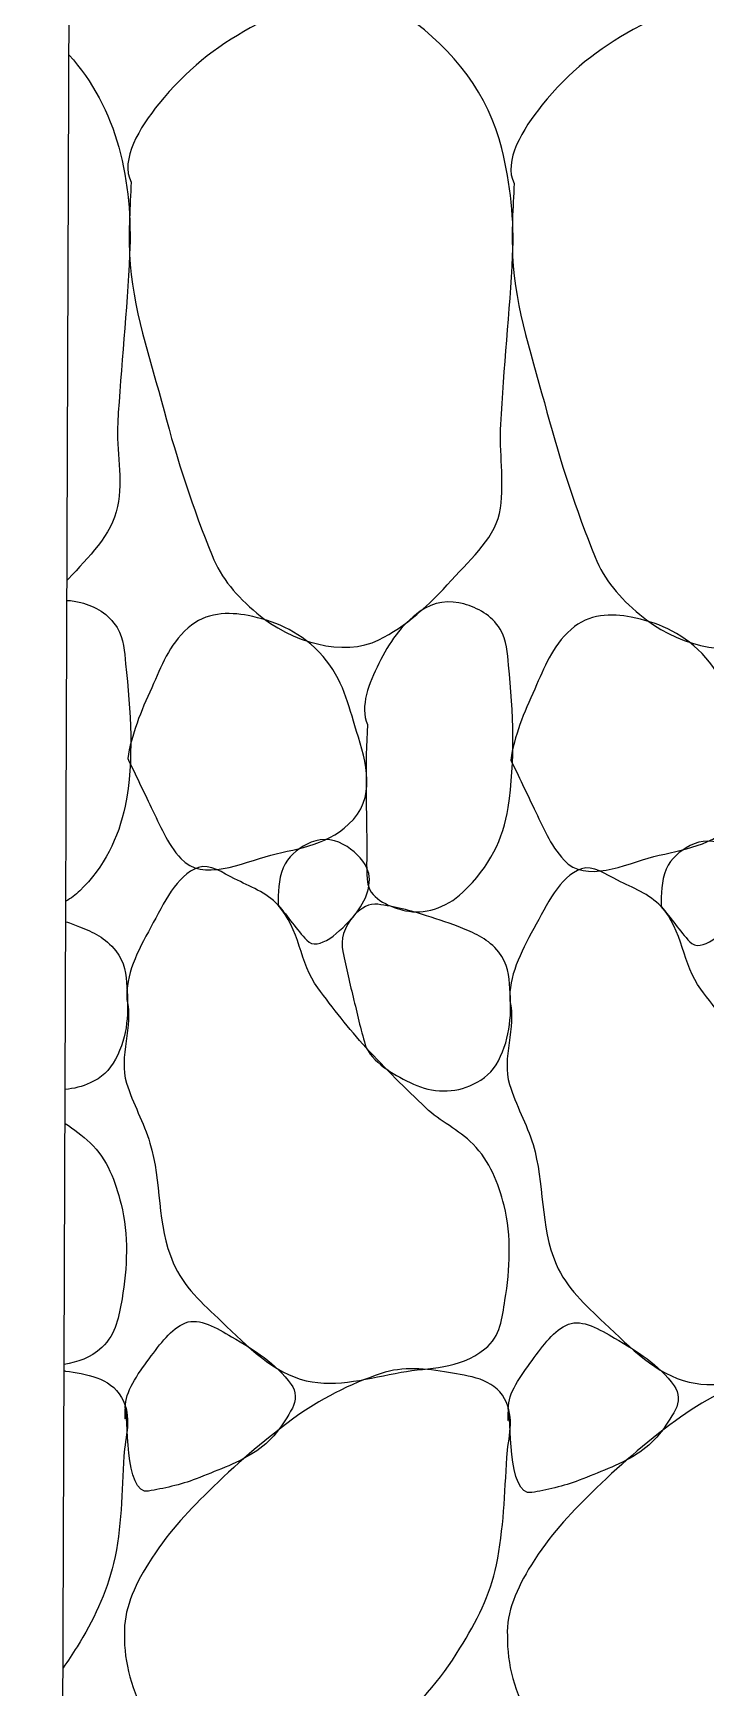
# Model space of a CAD drawing. Header units: feet. Extents: x -406 to 2003, y 7035 to 10885.
# Drawn here: x 632.75 to 638.86, y 8362.34 to 8377.38 of the extents above; entities that cross this region are included whole.
import ezdxf

# ---------------------------------------------------------------- set-up
doc = ezdxf.new("R2010")
doc.units = ezdxf.units.FT
doc.header["$LTSCALE"] = 40
doc.header["$MEASUREMENT"] = 0
doc.layers.add('1', color=7, linetype='Continuous')

msp = doc.modelspace()

# ---------------------------------------------------------------- linework, layer by layer
at = {"layer": '1', "color": 4, "linetype": 'Continuous'}
msp.add_line((632.749, 8290.171, -4.663), (633.264, 8427.195, -4.663), dxfattribs=at)
for points, knots in [([(633.64, 8376.021, -4.663), (633.537, 8376.226, -4.663), (633.718, 8376.518, -4.663), (633.892, 8376.734, -4.663), (634.141, 8377.042, -4.663), (634.403, 8377.246, -4.663), (634.723, 8377.423, -4.663), (635.147, 8377.658, -4.663), (635.74, 8377.805, -4.663), (636.152, 8377.52, -4.663), (636.574, 8377.227, -4.663), (636.891, 8376.813, -4.663), (637.009, 8376.326, -4.663), (637.088, 8376.001, -4.663), (637.124, 8375.676, -4.663), (637.108, 8375.35, -4.663), (637.082, 8374.84, -4.663), (637.028, 8374.33, -4.663), (637, 8373.82, -4.663), (636.986, 8373.567, -4.663), (637.032, 8373.312, -4.663), (636.997, 8373.06, -4.663), (636.961, 8372.796, -4.663), (636.741, 8372.614, -4.663), (636.552, 8372.404, -4.663), (636.349, 8372.177, -4.663), (636.134, 8371.982, -4.663), (635.893, 8371.862, -4.663), (635.571, 8371.702, -4.663), (635.095, 8371.84, -4.663), (634.782, 8372.104, -4.663), (634.6, 8372.258, -4.663), (634.46, 8372.419, -4.663), (634.376, 8372.627, -4.663), (634.2, 8373.063, -4.663), (634.058, 8373.494, -4.663), (633.939, 8373.944, -4.663), (633.813, 8374.416, -4.663), (633.65, 8374.88, -4.663), (633.626, 8375.363, -4.663), (633.616, 8375.582, -4.663), (633.63, 8375.802, -4.663), (633.64, 8376.021, -4.663)], [0, 0, 0, 0, 0.050597, 0.050597, 0.050597, 0.122728, 0.122728, 0.122728, 0.218507, 0.218507, 0.218507, 0.316787, 0.316787, 0.316787, 0.38235, 0.38235, 0.38235, 0.484937, 0.484937, 0.484937, 0.535738, 0.535738, 0.535738, 0.588733, 0.588733, 0.588733, 0.645816, 0.645816, 0.645816, 0.721809, 0.721809, 0.721809, 0.766098, 0.766098, 0.766098, 0.85889, 0.85889, 0.85889, 0.956017, 0.956017, 0.956017, 1, 1, 1, 1]), ([(637.121, 8376.008, -4.663), (637.019, 8376.213, -4.663), (637.2, 8376.505, -4.663), (637.374, 8376.721, -4.663), (637.622, 8377.029, -4.663), (637.885, 8377.233, -4.663), (638.204, 8377.41, -4.663), (638.628, 8377.645, -4.663), (639.221, 8377.792, -4.663), (639.633, 8377.507, -4.663), (640.056, 8377.214, -4.663), (640.372, 8376.8, -4.663), (640.491, 8376.313, -4.663), (640.57, 8375.987, -4.663), (640.605, 8375.663, -4.663), (640.589, 8375.337, -4.663), (640.564, 8374.827, -4.663), (640.509, 8374.317, -4.663), (640.481, 8373.806, -4.663), (640.467, 8373.554, -4.663), (640.513, 8373.299, -4.663), (640.478, 8373.047, -4.663), (640.442, 8372.783, -4.663), (640.223, 8372.601, -4.663), (640.034, 8372.391, -4.663), (639.83, 8372.164, -4.663), (639.615, 8371.969, -4.663), (639.374, 8371.849, -4.663), (639.052, 8371.689, -4.663), (638.577, 8371.826, -4.663), (638.263, 8372.091, -4.663), (638.081, 8372.245, -4.663), (637.941, 8372.406, -4.663), (637.857, 8372.614, -4.663), (637.682, 8373.05, -4.663), (637.54, 8373.481, -4.663), (637.42, 8373.931, -4.663), (637.294, 8374.403, -4.663), (637.131, 8374.866, -4.663), (637.108, 8375.35, -4.663), (637.097, 8375.569, -4.663), (637.111, 8375.789, -4.663), (637.121, 8376.008, -4.663)], [0, 0, 0, 0, 0.050597, 0.050597, 0.050597, 0.122728, 0.122728, 0.122728, 0.218507, 0.218507, 0.218507, 0.316787, 0.316787, 0.316787, 0.38235, 0.38235, 0.38235, 0.484937, 0.484937, 0.484937, 0.535738, 0.535738, 0.535738, 0.588733, 0.588733, 0.588733, 0.645816, 0.645816, 0.645816, 0.721809, 0.721809, 0.721809, 0.766098, 0.766098, 0.766098, 0.85889, 0.85889, 0.85889, 0.956017, 0.956017, 0.956017, 1, 1, 1, 1]), ([(633.076, 8377.177, -4.663), (633.289, 8376.94, -4.663), (633.441, 8376.654, -4.663), (633.528, 8376.339, -4.663), (633.617, 8376.014, -4.663), (633.641, 8375.689, -4.663), (633.626, 8375.363, -4.663), (633.604, 8374.853, -4.663), (633.546, 8374.343, -4.663), (633.518, 8373.833, -4.663), (633.505, 8373.58, -4.663), (633.568, 8373.325, -4.663), (633.516, 8373.073, -4.663), (633.461, 8372.81, -4.663), (633.249, 8372.612, -4.663), (633.071, 8372.417, -4.663), (633.067, 8372.412, -4.663), (633.062, 8372.408, -4.663), (633.058, 8372.403, -4.663)], [0, 0, 0, 0, 0.189013, 0.189013, 0.189013, 0.383637, 0.383637, 0.383637, 0.688167, 0.688167, 0.688167, 0.838969, 0.838969, 0.838969, 0.996282, 0.996282, 0.996282, 1, 1, 1, 1]), ([(633.058, 8372.22, -4.663), (633.1, 8372.219, -4.663), (633.142, 8372.212, -4.663), (633.183, 8372.201, -4.663), (633.315, 8372.167, -4.663), (633.435, 8372.099, -4.663), (633.512, 8371.973, -4.663), (633.576, 8371.866, -4.663), (633.578, 8371.756, -4.663), (633.59, 8371.644, -4.663), (633.633, 8371.215, -4.663), (633.671, 8370.777, -4.663), (633.585, 8370.351, -4.663), (633.527, 8370.063, -4.663), (633.393, 8369.795, -4.663), (633.174, 8369.581, -4.663), (633.134, 8369.543, -4.663), (633.093, 8369.513, -4.663), (633.047, 8369.486, -4.663)], [0, 0, 0, 0, 0.039924, 0.039924, 0.039924, 0.165192, 0.165192, 0.165192, 0.271276, 0.271276, 0.271276, 0.676654, 0.676654, 0.676654, 0.950254, 0.950254, 0.950254, 1, 1, 1, 1]), ([(635.788, 8371.091, -4.663), (635.716, 8371.259, -4.663), (635.803, 8371.468, -4.663), (635.892, 8371.646, -4.663), (635.987, 8371.838, -4.663), (636.088, 8371.99, -4.663), (636.268, 8372.121, -4.663), (636.387, 8372.209, -4.663), (636.541, 8372.225, -4.663), (636.665, 8372.188, -4.663), (636.788, 8372.151, -4.663), (636.916, 8372.088, -4.663), (636.993, 8371.96, -4.663), (637.058, 8371.852, -4.663), (637.06, 8371.743, -4.663), (637.071, 8371.631, -4.663), (637.114, 8371.202, -4.663), (637.134, 8370.766, -4.663), (637.066, 8370.338, -4.663), (637.021, 8370.049, -4.663), (636.902, 8369.805, -4.663), (636.655, 8369.568, -4.663), (636.5, 8369.419, -4.663), (636.297, 8369.364, -4.663), (636.133, 8369.4, -4.663), (636.008, 8369.428, -4.663), (635.818, 8369.501, -4.663), (635.793, 8369.64, -4.663), (635.772, 8369.761, -4.663), (635.785, 8369.882, -4.663), (635.783, 8370.003, -4.663), (635.778, 8370.365, -4.663), (635.767, 8370.729, -4.663), (635.788, 8371.091, -4.663)], [0, 0, 0, 0, 0.081972, 0.081972, 0.081972, 0.169857, 0.169857, 0.169857, 0.228285, 0.228285, 0.228285, 0.286248, 0.286248, 0.286248, 0.335334, 0.335334, 0.335334, 0.522907, 0.522907, 0.522907, 0.649504, 0.649504, 0.649504, 0.729114, 0.729114, 0.729114, 0.789367, 0.789367, 0.789367, 0.842044, 0.842044, 0.842044, 1, 1, 1, 1]), ([(633.609, 8370.782, -4.663), (633.641, 8370.999, -4.663), (633.73, 8371.213, -4.663), (633.827, 8371.427, -4.663), (633.918, 8371.627, -4.663), (633.979, 8371.807, -4.663), (634.158, 8371.97, -4.663), (634.314, 8372.114, -4.663), (634.53, 8372.117, -4.663), (634.703, 8372.082, -4.663), (634.928, 8372.036, -4.663), (635.151, 8371.954, -4.663), (635.348, 8371.751, -4.663), (635.55, 8371.542, -4.663), (635.603, 8371.314, -4.663), (635.674, 8371.08, -4.663), (635.755, 8370.813, -4.663), (635.88, 8370.475, -4.663), (635.66, 8370.23, -4.663), (635.447, 8369.994, -4.663), (635.174, 8369.973, -4.663), (634.91, 8369.904, -4.663), (634.646, 8369.834, -4.663), (634.29, 8369.659, -4.663), (634.093, 8369.873, -4.663), (633.964, 8370.014, -4.663), (633.902, 8370.177, -4.663), (633.823, 8370.339, -4.663), (633.751, 8370.486, -4.663), (633.682, 8370.635, -4.663), (633.609, 8370.782, -4.663)], [0, 0, 0, 0, 0.099321, 0.099321, 0.099321, 0.192025, 0.192025, 0.192025, 0.273076, 0.273076, 0.273076, 0.378794, 0.378794, 0.378794, 0.48747, 0.48747, 0.48747, 0.61146, 0.61146, 0.61146, 0.73063, 0.73063, 0.73063, 0.849753, 0.849753, 0.849753, 0.928287, 0.928287, 0.928287, 1, 1, 1, 1]), ([(637.09, 8370.769, -4.663), (637.122, 8370.986, -4.663), (637.211, 8371.2, -4.663), (637.308, 8371.414, -4.663), (637.399, 8371.614, -4.663), (637.461, 8371.794, -4.663), (637.639, 8371.957, -4.663), (637.795, 8372.1, -4.663), (638.011, 8372.104, -4.663), (638.184, 8372.069, -4.663), (638.41, 8372.023, -4.663), (638.632, 8371.941, -4.663), (638.829, 8371.737, -4.663), (639.032, 8371.529, -4.663), (639.084, 8371.301, -4.663), (639.155, 8371.067, -4.663), (639.237, 8370.8, -4.663), (639.362, 8370.462, -4.663), (639.141, 8370.217, -4.663), (638.929, 8369.981, -4.663), (638.656, 8369.96, -4.663), (638.391, 8369.891, -4.663), (638.127, 8369.821, -4.663), (637.771, 8369.646, -4.663), (637.575, 8369.86, -4.663), (637.445, 8370, -4.663), (637.383, 8370.164, -4.663), (637.304, 8370.326, -4.663), (637.232, 8370.473, -4.663), (637.164, 8370.622, -4.663), (637.09, 8370.769, -4.663)], [0, 0, 0, 0, 0.099321, 0.099321, 0.099321, 0.192025, 0.192025, 0.192025, 0.273076, 0.273076, 0.273076, 0.378794, 0.378794, 0.378794, 0.48747, 0.48747, 0.48747, 0.61146, 0.61146, 0.61146, 0.73063, 0.73063, 0.73063, 0.849753, 0.849753, 0.849753, 0.928287, 0.928287, 0.928287, 1, 1, 1, 1]), ([(634.976, 8369.45, -4.663), (634.977, 8369.563, -4.663), (634.976, 8369.677, -4.663), (635.023, 8369.79, -4.663), (635.065, 8369.89, -4.663), (635.147, 8369.954, -4.663), (635.239, 8370.005, -4.663), (635.338, 8370.059, -4.663), (635.466, 8370.06, -4.663), (635.568, 8370.003, -4.663), (635.662, 8369.95, -4.663), (635.742, 8369.874, -4.663), (635.783, 8369.787, -4.663), (635.842, 8369.659, -4.663), (635.78, 8369.487, -4.663), (635.668, 8369.357, -4.663), (635.545, 8369.214, -4.663), (635.341, 8369.019, -4.663), (635.236, 8369.131, -4.663), (635.147, 8369.226, -4.663), (635.065, 8369.348, -4.663), (634.976, 8369.45, -4.663)], [0, 0, 0, 0, 0.13075, 0.13075, 0.13075, 0.246831, 0.246831, 0.246831, 0.372114, 0.372114, 0.372114, 0.488195, 0.488195, 0.488195, 0.657947, 0.657947, 0.657947, 0.84346, 0.84346, 0.84346, 1, 1, 1, 1]), ([(638.458, 8369.437, -4.663), (638.459, 8369.55, -4.663), (638.457, 8369.664, -4.663), (638.504, 8369.777, -4.663), (638.546, 8369.877, -4.663), (638.629, 8369.941, -4.663), (638.72, 8369.991, -4.663), (638.819, 8370.046, -4.663), (638.947, 8370.047, -4.663), (639.049, 8369.99, -4.663), (639.144, 8369.937, -4.663), (639.223, 8369.861, -4.663), (639.264, 8369.774, -4.663), (639.323, 8369.646, -4.663), (639.262, 8369.474, -4.663), (639.149, 8369.343, -4.663), (639.026, 8369.201, -4.663), (638.822, 8369.006, -4.663), (638.717, 8369.118, -4.663), (638.628, 8369.213, -4.663), (638.547, 8369.335, -4.663), (638.458, 8369.437, -4.663)], [0, 0, 0, 0, 0.13075, 0.13075, 0.13075, 0.246831, 0.246831, 0.246831, 0.372114, 0.372114, 0.372114, 0.488195, 0.488195, 0.488195, 0.657947, 0.657947, 0.657947, 0.84346, 0.84346, 0.84346, 1, 1, 1, 1]), ([(633.601, 8368.593, -4.663), (633.587, 8368.81, -4.663), (633.698, 8369.032, -4.663), (633.819, 8369.25, -4.663), (633.94, 8369.469, -4.663), (634.049, 8369.72, -4.663), (634.252, 8369.793, -4.663), (634.352, 8369.829, -4.663), (634.476, 8369.742, -4.663), (634.58, 8369.69, -4.663), (634.721, 8369.618, -4.663), (634.866, 8369.568, -4.663), (634.976, 8369.45, -4.663), (635.174, 8369.238, -4.663), (635.171, 8368.921, -4.663), (635.336, 8368.7, -4.663), (635.476, 8368.514, -4.663), (635.617, 8368.327, -4.663), (635.776, 8368.154, -4.663), (635.951, 8367.964, -4.663), (636.134, 8367.785, -4.663), (636.319, 8367.608, -4.663), (636.449, 8367.483, -4.663), (636.616, 8367.412, -4.663), (636.748, 8367.277, -4.663), (636.901, 8367.122, -4.663), (636.979, 8366.924, -4.663), (637.03, 8366.721, -4.663), (637.1, 8366.44, -4.663), (637.084, 8366.143, -4.663), (637.038, 8365.859, -4.663), (637.012, 8365.701, -4.663), (637.001, 8365.534, -4.663), (636.855, 8365.417, -4.663), (636.613, 8365.225, -4.663), (636.355, 8365.252, -4.663), (636.094, 8365.205, -4.663), (635.809, 8365.153, -4.663), (635.511, 8365.063, -4.663), (635.232, 8365.128, -4.663), (634.93, 8365.199, -4.663), (634.703, 8365.438, -4.663), (634.463, 8365.664, -4.663), (634.286, 8365.831, -4.663), (634.117, 8365.982, -4.663), (634.023, 8366.199, -4.663), (633.872, 8366.546, -4.663), (633.917, 8366.939, -4.663), (633.811, 8367.288, -4.663), (633.756, 8367.472, -4.663), (633.655, 8367.65, -4.663), (633.598, 8367.833, -4.663), (633.524, 8368.072, -4.663), (633.661, 8368.354, -4.663), (633.601, 8368.593, -4.663)], [0, 0, 0, 0, 0.054316, 0.054316, 0.054316, 0.108799, 0.108799, 0.108799, 0.135821, 0.135821, 0.135821, 0.172146, 0.172146, 0.172146, 0.237422, 0.237422, 0.237422, 0.292461, 0.292461, 0.292461, 0.352873, 0.352873, 0.352873, 0.395413, 0.395413, 0.395413, 0.444368, 0.444368, 0.444368, 0.51201, 0.51201, 0.51201, 0.549525, 0.549525, 0.549525, 0.611502, 0.611502, 0.611502, 0.679424, 0.679424, 0.679424, 0.752988, 0.752988, 0.752988, 0.80734, 0.80734, 0.80734, 0.894432, 0.894432, 0.894432, 0.940374, 0.940374, 0.940374, 1, 1, 1, 1]), ([(637.082, 8368.58, -4.663), (637.069, 8368.797, -4.663), (637.18, 8369.019, -4.663), (637.3, 8369.237, -4.663), (637.421, 8369.456, -4.663), (637.53, 8369.707, -4.663), (637.733, 8369.78, -4.663), (637.834, 8369.816, -4.663), (637.957, 8369.729, -4.663), (638.062, 8369.676, -4.663), (638.202, 8369.605, -4.663), (638.347, 8369.555, -4.663), (638.458, 8369.437, -4.663), (638.655, 8369.225, -4.663), (638.652, 8368.908, -4.663), (638.818, 8368.687, -4.663), (638.957, 8368.501, -4.663), (639.099, 8368.314, -4.663), (639.258, 8368.141, -4.663), (639.432, 8367.951, -4.663), (639.615, 8367.772, -4.663), (639.8, 8367.595, -4.663), (639.93, 8367.47, -4.663), (640.097, 8367.399, -4.663), (640.23, 8367.264, -4.663), (640.383, 8367.109, -4.663), (640.46, 8366.911, -4.663), (640.511, 8366.707, -4.663), (640.582, 8366.426, -4.663), (640.565, 8366.13, -4.663), (640.519, 8365.846, -4.663), (640.494, 8365.688, -4.663), (640.483, 8365.521, -4.663), (640.336, 8365.404, -4.663), (640.094, 8365.212, -4.663), (639.836, 8365.239, -4.663), (639.576, 8365.191, -4.663), (639.29, 8365.14, -4.663), (638.993, 8365.05, -4.663), (638.713, 8365.115, -4.663), (638.411, 8365.186, -4.663), (638.184, 8365.425, -4.663), (637.944, 8365.651, -4.663), (637.767, 8365.818, -4.663), (637.598, 8365.969, -4.663), (637.504, 8366.186, -4.663), (637.354, 8366.533, -4.663), (637.398, 8366.926, -4.663), (637.293, 8367.275, -4.663), (637.237, 8367.459, -4.663), (637.136, 8367.637, -4.663), (637.079, 8367.82, -4.663), (637.005, 8368.059, -4.663), (637.143, 8368.341, -4.663), (637.082, 8368.58, -4.663)], [0, 0, 0, 0, 0.054316, 0.054316, 0.054316, 0.108799, 0.108799, 0.108799, 0.135821, 0.135821, 0.135821, 0.172146, 0.172146, 0.172146, 0.237422, 0.237422, 0.237422, 0.292461, 0.292461, 0.292461, 0.352873, 0.352873, 0.352873, 0.395413, 0.395413, 0.395413, 0.444368, 0.444368, 0.444368, 0.51201, 0.51201, 0.51201, 0.549525, 0.549525, 0.549525, 0.611502, 0.611502, 0.611502, 0.679424, 0.679424, 0.679424, 0.752988, 0.752988, 0.752988, 0.80734, 0.80734, 0.80734, 0.894432, 0.894432, 0.894432, 0.940374, 0.940374, 0.940374, 1, 1, 1, 1]), ([(635.776, 8368.154, -4.663), (635.732, 8368.297, -4.663), (635.7, 8368.441, -4.663), (635.665, 8368.585, -4.663), (635.629, 8368.733, -4.663), (635.594, 8368.881, -4.663), (635.564, 8369.028, -4.663), (635.542, 8369.14, -4.663), (635.572, 8369.249, -4.663), (635.668, 8369.357, -4.663), (635.734, 8369.431, -4.663), (635.806, 8369.468, -4.663), (635.883, 8369.458, -4.663), (636.03, 8369.439, -4.663), (636.18, 8369.4, -4.663), (636.325, 8369.354, -4.663), (636.437, 8369.319, -4.663), (636.545, 8369.283, -4.663), (636.654, 8369.239, -4.663), (636.777, 8369.19, -4.663), (636.886, 8369.141, -4.663), (636.982, 8369.023, -4.663), (637.065, 8368.919, -4.663), (637.074, 8368.805, -4.663), (637.083, 8368.694, -4.663), (637.099, 8368.477, -4.663), (637.092, 8368.252, -4.663), (636.978, 8368.036, -4.663), (636.925, 8367.935, -4.663), (636.847, 8367.869, -4.663), (636.75, 8367.822, -4.663), (636.582, 8367.739, -4.663), (636.371, 8367.745, -4.663), (636.206, 8367.824, -4.663), (636.042, 8367.902, -4.663), (635.866, 8367.994, -4.663), (635.776, 8368.154, -4.663)], [0, 0, 0, 0, 0.087607, 0.087607, 0.087607, 0.176844, 0.176844, 0.176844, 0.244543, 0.244543, 0.244543, 0.291416, 0.291416, 0.291416, 0.380653, 0.380653, 0.380653, 0.449046, 0.449046, 0.449046, 0.526343, 0.526343, 0.526343, 0.594042, 0.594042, 0.594042, 0.724902, 0.724902, 0.724902, 0.786407, 0.786407, 0.786407, 0.893425, 0.893425, 0.893425, 1, 1, 1, 1]), ([(633.047, 8369.3, -4.663), (633.089, 8369.285, -4.663), (633.131, 8369.269, -4.663), (633.172, 8369.253, -4.663), (633.295, 8369.206, -4.663), (633.404, 8369.154, -4.663), (633.5, 8369.036, -4.663), (633.585, 8368.933, -4.663), (633.593, 8368.818, -4.663), (633.601, 8368.707, -4.663), (633.618, 8368.49, -4.663), (633.614, 8368.263, -4.663), (633.497, 8368.049, -4.663), (633.442, 8367.949, -4.663), (633.369, 8367.878, -4.663), (633.269, 8367.835, -4.663), (633.194, 8367.802, -4.663), (633.119, 8367.781, -4.663), (633.041, 8367.776, -4.663)], [0, 0, 0, 0, 0.064408, 0.064408, 0.064408, 0.252893, 0.252893, 0.252893, 0.417971, 0.417971, 0.417971, 0.737065, 0.737065, 0.737065, 0.887039, 0.887039, 0.887039, 1, 1, 1, 1]), ([(633.04, 8367.467, -4.663), (633.119, 8367.413, -4.663), (633.194, 8367.358, -4.663), (633.267, 8367.29, -4.663), (633.425, 8367.143, -4.663), (633.497, 8366.937, -4.663), (633.548, 8366.734, -4.663), (633.619, 8366.453, -4.663), (633.605, 8366.155, -4.663), (633.557, 8365.872, -4.663), (633.53, 8365.715, -4.663), (633.506, 8365.556, -4.663), (633.373, 8365.43, -4.663), (633.269, 8365.331, -4.663), (633.154, 8365.301, -4.663), (633.031, 8365.275, -4.663)], [0, 0, 0, 0, 0.109598, 0.109598, 0.109598, 0.347039, 0.347039, 0.347039, 0.675113, 0.675113, 0.675113, 0.857069, 0.857069, 0.857069, 1, 1, 1, 1]), ([(633.587, 8364.885, -4.663), (633.585, 8365.028, -4.663), (633.696, 8365.182, -4.663), (633.804, 8365.327, -4.663), (633.906, 8365.464, -4.663), (634.001, 8365.601, -4.663), (634.134, 8365.654, -4.663), (634.26, 8365.704, -4.663), (634.42, 8365.605, -4.663), (634.553, 8365.528, -4.663), (634.764, 8365.405, -4.663), (634.949, 8365.29, -4.663), (635.096, 8365.095, -4.663), (635.142, 8365.034, -4.663), (635.14, 8364.942, -4.663), (635.106, 8364.879, -4.663), (635.022, 8364.723, -4.663), (634.914, 8364.571, -4.663), (634.753, 8364.472, -4.663), (634.583, 8364.367, -4.663), (634.408, 8364.308, -4.663), (634.231, 8364.236, -4.663), (634.093, 8364.18, -4.663), (633.925, 8364.148, -4.663), (633.799, 8364.124, -4.663), (633.577, 8364.083, -4.663), (633.614, 8364.833, -4.663), (633.587, 8364.885, -4.663), (633.583, 8364.892, -4.663), (633.579, 8364.758, -4.663), (633.587, 8364.783, -4.663)], [0, 0, 0, 0, 0.103475, 0.103475, 0.103475, 0.201297, 0.201297, 0.201297, 0.293367, 0.293367, 0.293367, 0.439391, 0.439391, 0.439391, 0.484772, 0.484772, 0.484772, 0.598088, 0.598088, 0.598088, 0.7187, 0.7187, 0.7187, 0.812423, 0.812423, 0.812423, 0.978533, 0.978533, 0.978533, 1, 1, 1, 1]), ([(637.068, 8364.872, -4.663), (637.066, 8365.015, -4.663), (637.178, 8365.169, -4.663), (637.285, 8365.313, -4.663), (637.387, 8365.45, -4.663), (637.482, 8365.588, -4.663), (637.615, 8365.641, -4.663), (637.741, 8365.691, -4.663), (637.902, 8365.592, -4.663), (638.035, 8365.515, -4.663), (638.246, 8365.392, -4.663), (638.43, 8365.277, -4.663), (638.577, 8365.082, -4.663), (638.623, 8365.021, -4.663), (638.622, 8364.929, -4.663), (638.588, 8364.866, -4.663), (638.503, 8364.71, -4.663), (638.395, 8364.558, -4.663), (638.235, 8364.459, -4.663), (638.064, 8364.354, -4.663), (637.889, 8364.295, -4.663), (637.712, 8364.223, -4.663), (637.575, 8364.167, -4.663), (637.407, 8364.135, -4.663), (637.281, 8364.111, -4.663), (637.058, 8364.069, -4.663), (637.095, 8364.82, -4.663), (637.068, 8364.872, -4.663), (637.065, 8364.879, -4.663), (637.061, 8364.745, -4.663), (637.068, 8364.77, -4.663)], [0, 0, 0, 0, 0.103475, 0.103475, 0.103475, 0.201297, 0.201297, 0.201297, 0.293367, 0.293367, 0.293367, 0.439391, 0.439391, 0.439391, 0.484772, 0.484772, 0.484772, 0.598088, 0.598088, 0.598088, 0.7187, 0.7187, 0.7187, 0.812423, 0.812423, 0.812423, 0.978533, 0.978533, 0.978533, 1, 1, 1, 1]), ([(633.579, 8362.821, -4.663), (633.57, 8363.037, -4.663), (633.663, 8363.252, -4.663), (633.797, 8363.467, -4.663), (633.965, 8363.735, -4.663), (634.138, 8363.92, -4.663), (634.344, 8364.122, -4.663), (634.586, 8364.361, -4.663), (634.83, 8364.572, -4.663), (635.106, 8364.777, -4.663), (635.356, 8364.962, -4.663), (635.624, 8365.096, -4.663), (635.913, 8365.194, -4.663), (636.108, 8365.26, -4.663), (636.323, 8365.239, -4.663), (636.525, 8365.203, -4.663), (636.711, 8365.17, -4.663), (636.932, 8365.15, -4.663), (637.035, 8364.963, -4.663), (637.132, 8364.786, -4.663), (637.066, 8364.607, -4.663), (637.055, 8364.43, -4.663), (637.035, 8364.105, -4.663), (637.027, 8363.779, -4.663), (636.961, 8363.455, -4.663), (636.905, 8363.181, -4.663), (636.78, 8362.94, -4.663), (636.629, 8362.696, -4.663), (636.447, 8362.401, -4.663), (636.245, 8362.168, -4.663), (635.969, 8361.939, -4.663), (635.664, 8361.687, -4.663), (635.327, 8361.543, -4.663), (634.98, 8361.444, -4.663), (634.777, 8361.385, -4.663), (634.537, 8361.392, -4.663), (634.334, 8361.503, -4.663), (634.093, 8361.634, -4.663), (633.935, 8361.803, -4.663), (633.792, 8362.049, -4.663), (633.643, 8362.306, -4.663), (633.576, 8362.565, -4.663), (633.579, 8362.821, -4.663)], [0, 0, 0, 0, 0.060327, 0.060327, 0.060327, 0.135919, 0.135919, 0.135919, 0.224896, 0.224896, 0.224896, 0.305284, 0.305284, 0.305284, 0.359513, 0.359513, 0.359513, 0.409373, 0.409373, 0.409373, 0.456607, 0.456607, 0.456607, 0.543329, 0.543329, 0.543329, 0.616633, 0.616633, 0.616633, 0.70561, 0.70561, 0.70561, 0.803499, 0.803499, 0.803499, 0.860951, 0.860951, 0.860951, 0.929109, 0.929109, 0.929109, 1, 1, 1, 1]), ([(637.06, 8362.808, -4.663), (637.051, 8363.024, -4.663), (637.144, 8363.239, -4.663), (637.278, 8363.454, -4.663), (637.446, 8363.722, -4.663), (637.619, 8363.907, -4.663), (637.825, 8364.109, -4.663), (638.068, 8364.348, -4.663), (638.311, 8364.559, -4.663), (638.587, 8364.764, -4.663), (638.837, 8364.949, -4.663), (639.105, 8365.083, -4.663), (639.394, 8365.181, -4.663), (639.589, 8365.247, -4.663), (639.805, 8365.226, -4.663), (640.007, 8365.19, -4.663), (640.192, 8365.157, -4.663), (640.413, 8365.137, -4.663), (640.516, 8364.95, -4.663), (640.614, 8364.772, -4.663), (640.547, 8364.594, -4.663), (640.537, 8364.417, -4.663), (640.517, 8364.092, -4.663), (640.508, 8363.766, -4.663), (640.442, 8363.442, -4.663), (640.387, 8363.168, -4.663), (640.261, 8362.927, -4.663), (640.11, 8362.683, -4.663), (639.928, 8362.388, -4.663), (639.727, 8362.155, -4.663), (639.45, 8361.926, -4.663), (639.145, 8361.674, -4.663), (638.808, 8361.53, -4.663), (638.461, 8361.431, -4.663), (638.258, 8361.372, -4.663), (638.018, 8361.379, -4.663), (637.815, 8361.49, -4.663), (637.574, 8361.621, -4.663), (637.416, 8361.79, -4.663), (637.273, 8362.036, -4.663), (637.124, 8362.293, -4.663), (637.057, 8362.552, -4.663), (637.06, 8362.808, -4.663)], [0, 0, 0, 0, 0.060327, 0.060327, 0.060327, 0.135919, 0.135919, 0.135919, 0.224896, 0.224896, 0.224896, 0.305284, 0.305284, 0.305284, 0.359513, 0.359513, 0.359513, 0.409373, 0.409373, 0.409373, 0.456607, 0.456607, 0.456607, 0.543329, 0.543329, 0.543329, 0.616633, 0.616633, 0.616633, 0.70561, 0.70561, 0.70561, 0.803499, 0.803499, 0.803499, 0.860951, 0.860951, 0.860951, 0.929109, 0.929109, 0.929109, 1, 1, 1, 1]), ([(633.031, 8365.218, -4.663), (633.035, 8365.217, -4.663), (633.04, 8365.217, -4.663), (633.044, 8365.216, -4.663), (633.229, 8365.186, -4.663), (633.445, 8365.163, -4.663), (633.553, 8364.976, -4.663), (633.655, 8364.799, -4.663), (633.585, 8364.62, -4.663), (633.574, 8364.443, -4.663), (633.554, 8364.118, -4.663), (633.558, 8363.792, -4.663), (633.48, 8363.468, -4.663), (633.413, 8363.194, -4.663), (633.297, 8362.944, -4.663), (633.148, 8362.709, -4.663), (633.107, 8362.644, -4.663), (633.066, 8362.581, -4.663), (633.021, 8362.518, -4.663)], [0, 0, 0, 0, 0.00405, 0.00405, 0.00405, 0.183053, 0.183053, 0.183053, 0.352625, 0.352625, 0.352625, 0.663964, 0.663964, 0.663964, 0.927128, 0.927128, 0.927128, 1, 1, 1, 1])]:
    msp.add_open_spline(points, degree=3, knots=knots, dxfattribs=at)

doc.saveas('drawing.dxf')
